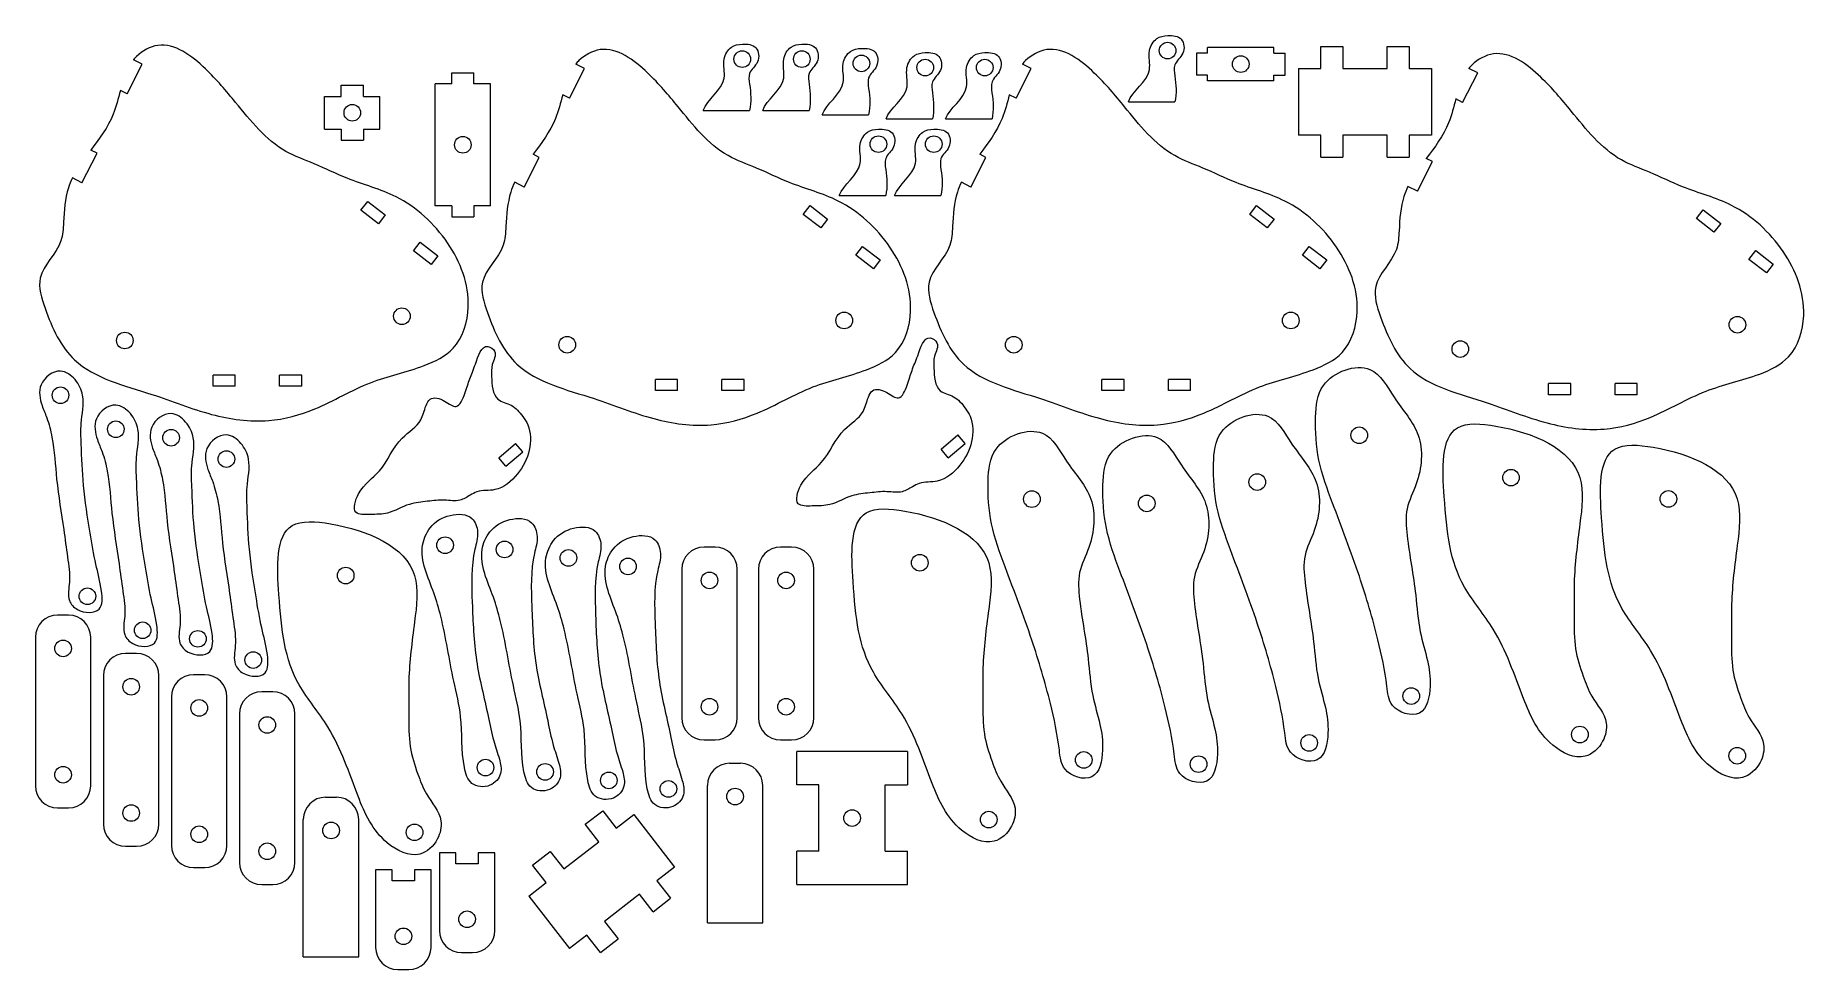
# Model space of a CAD drawing. Header units: inches. Extents: x 0.2 to 20.2, y 0.3 to 10.8.
import ezdxf

# ---------------------------------------------------------------- set-up
doc = ezdxf.new("R2010")
doc.units = ezdxf.units.IN
doc.header["$MEASUREMENT"] = 0

msp = doc.modelspace()

# ---------------------------------------------------------------- linework, layer by layer
at = {"color": 7, "linetype": 'Continuous', "lineweight": 15}
for p, q in [((13.454, 10.627), (13.329, 10.627)), ((13.329, 10.627), (13.329, 10.377)), ((14.204, 10.69), (13.454, 10.69)), ((13.454, 10.627), (13.454, 10.69)), ((14.204, 10.627), (14.204, 10.69)), ((14.204, 10.627), (14.329, 10.627)), ((14.329, 10.377), (14.329, 10.627)), ((14.731, 10.701), (14.981, 10.701)), ((14.731, 10.451), (14.731, 10.701)), ((14.981, 10.701), (14.981, 10.451)), ((15.481, 10.701), (15.731, 10.701)), ((15.481, 10.451), (15.481, 10.701)), ((15.731, 10.701), (15.731, 10.451)), ((1.262, 10.166), (1.432, 10.5)), ((1.432, 10.5), (1.333, 10.55)), ((4.925, 10.404), (5.175, 10.404)), ((4.925, 10.279), (4.925, 10.404)), ((5.175, 10.279), (5.175, 10.404)), ((6.254, 10.118), (6.424, 10.452)), ((6.424, 10.452), (6.325, 10.502)), ((11.293, 10.118), (11.463, 10.452)), ((11.463, 10.452), (11.365, 10.502)), ((14.481, 10.451), (14.731, 10.451)), ((14.481, 10.451), (14.481, 9.701)), ((14.981, 10.451), (15.481, 10.451)), ((15.731, 10.451), (15.981, 10.451)), ((15.981, 10.451), (15.981, 9.701)), ((16.333, 10.07), (16.503, 10.404)), ((16.503, 10.404), (16.404, 10.454)), ((1.262, 10.166), (1.185, 10.205)), ((3.678, 10.263), (3.928, 10.263)), ((3.678, 10.138), (3.678, 10.263)), ((3.928, 10.138), (3.928, 10.263)), ((4.738, 8.904), (4.738, 10.279)), ((4.925, 10.279), (4.738, 10.279)), ((5.363, 10.279), (5.175, 10.279)), ((5.363, 8.904), (5.363, 10.279)), ((13.454, 10.377), (13.329, 10.377)), ((13.454, 10.315), (13.454, 10.377)), ((14.204, 10.315), (13.454, 10.315)), ((14.204, 10.315), (14.204, 10.377)), ((14.204, 10.377), (14.329, 10.377)), ((3.49, 10.138), (3.678, 10.138)), ((3.49, 9.768), (3.49, 10.138)), ((3.928, 10.138), (4.115, 10.138)), ((4.115, 9.768), (4.115, 10.138)), ((6.254, 10.118), (6.177, 10.157)), ((11.293, 10.118), (11.217, 10.157)), ((12.561, 10.075), (13.085, 10.075)), ((16.333, 10.07), (16.256, 10.109)), ((7.762, 9.979), (8.286, 9.979)), ((8.434, 9.979), (8.958, 9.979)), ((9.106, 9.931), (9.63, 9.931)), ((9.826, 9.883), (10.35, 9.883)), ((10.498, 9.883), (11.022, 9.883)), ((3.49, 9.768), (3.678, 9.768)), ((3.678, 9.768), (3.678, 9.643)), ((3.678, 9.643), (3.928, 9.643)), ((3.928, 9.768), (3.928, 9.643)), ((3.928, 9.768), (4.115, 9.768)), ((14.731, 9.701), (14.481, 9.701)), ((14.731, 9.451), (14.731, 9.701)), ((14.981, 9.701), (14.981, 9.451)), ((15.481, 9.701), (14.981, 9.701)), ((15.481, 9.451), (15.481, 9.701)), ((15.731, 9.701), (15.731, 9.451)), ((15.981, 9.701), (15.731, 9.701)), ((0.752, 9.163), (0.922, 9.498)), ((0.922, 9.498), (0.852, 9.533)), ((5.743, 9.115), (5.913, 9.45)), ((5.913, 9.45), (5.843, 9.485)), ((10.783, 9.115), (10.953, 9.45)), ((10.953, 9.45), (10.883, 9.485)), ((14.731, 9.451), (14.981, 9.451)), ((15.481, 9.451), (15.731, 9.451)), ((15.823, 9.067), (15.993, 9.402)), ((15.993, 9.402), (15.923, 9.437)), ((0.752, 9.163), (0.645, 9.218)), ((5.743, 9.115), (5.636, 9.17)), ((9.298, 9.019), (9.822, 9.019)), ((9.922, 9.019), (10.446, 9.019)), ((10.783, 9.115), (10.676, 9.17)), ((15.823, 9.067), (15.716, 9.122)), ((3.9, 8.855), (3.977, 8.954)), ((4.098, 8.702), (3.9, 8.855)), ((3.977, 8.954), (4.175, 8.8)), ((4.175, 8.8), (4.098, 8.702)), ((4.925, 8.904), (4.738, 8.904)), ((4.925, 8.904), (4.925, 8.779)), ((5.175, 8.904), (5.175, 8.779)), ((5.363, 8.904), (5.175, 8.904)), ((8.892, 8.807), (8.969, 8.906)), ((9.09, 8.654), (8.892, 8.807)), ((8.969, 8.906), (9.166, 8.752)), ((13.932, 8.807), (14.008, 8.906)), ((14.129, 8.654), (13.932, 8.807)), ((14.008, 8.906), (14.206, 8.752)), ((18.971, 8.759), (19.048, 8.858)), ((19.048, 8.858), (19.246, 8.704)), ((4.925, 8.779), (5.175, 8.779)), ((9.166, 8.752), (9.09, 8.654)), ((14.206, 8.752), (14.129, 8.654)), ((19.169, 8.606), (18.971, 8.759)), ((19.246, 8.704), (19.169, 8.606)), ((4.493, 8.395), (4.57, 8.494)), ((4.691, 8.242), (4.493, 8.395)), ((4.57, 8.494), (4.767, 8.341)), ((9.485, 8.347), (9.561, 8.446)), ((9.561, 8.446), (9.759, 8.293)), ((14.525, 8.347), (14.601, 8.446)), ((14.601, 8.446), (14.799, 8.293)), ((19.564, 8.299), (19.641, 8.398)), ((19.641, 8.398), (19.838, 8.245)), ((4.767, 8.341), (4.691, 8.242)), ((9.683, 8.194), (9.485, 8.347)), ((9.759, 8.293), (9.683, 8.194)), ((14.722, 8.194), (14.525, 8.347)), ((14.799, 8.293), (14.722, 8.194)), ((19.762, 8.146), (19.564, 8.299)), ((19.838, 8.245), (19.762, 8.146)), ((2.482, 6.994), (2.232, 6.994)), ((2.232, 6.869), (2.232, 6.994)), ((2.482, 6.869), (2.482, 6.994)), ((3.232, 6.994), (2.982, 6.994)), ((2.982, 6.869), (2.982, 6.994)), ((3.232, 6.869), (3.232, 6.994)), ((2.482, 6.869), (2.232, 6.869)), ((3.232, 6.869), (2.982, 6.869)), ((7.474, 6.946), (7.224, 6.946)), ((7.224, 6.821), (7.224, 6.946)), ((7.474, 6.821), (7.224, 6.821)), ((7.474, 6.821), (7.474, 6.946)), ((8.224, 6.946), (7.974, 6.946)), ((7.974, 6.821), (7.974, 6.946)), ((8.224, 6.821), (7.974, 6.821)), ((8.224, 6.821), (8.224, 6.946)), ((12.513, 6.946), (12.263, 6.946)), ((12.263, 6.821), (12.263, 6.946)), ((12.513, 6.821), (12.263, 6.821)), ((12.513, 6.821), (12.513, 6.946)), ((13.263, 6.946), (13.013, 6.946)), ((13.013, 6.821), (13.013, 6.946)), ((13.263, 6.821), (13.013, 6.821)), ((13.263, 6.821), (13.263, 6.946)), ((17.553, 6.898), (17.303, 6.898)), ((17.303, 6.773), (17.303, 6.898)), ((17.553, 6.773), (17.553, 6.898)), ((18.303, 6.898), (18.053, 6.898)), ((18.053, 6.773), (18.053, 6.898)), ((18.303, 6.773), (18.303, 6.898)), ((17.553, 6.773), (17.303, 6.773)), ((18.303, 6.773), (18.053, 6.773)), ((5.456, 6.061), (5.646, 6.223)), ((5.727, 6.128), (5.646, 6.223)), ((10.447, 6.157), (10.637, 6.319)), ((10.528, 6.062), (10.719, 6.224)), ((10.719, 6.224), (10.637, 6.319)), ((5.537, 5.966), (5.456, 6.061)), ((5.537, 5.966), (5.727, 6.128)), ((10.528, 6.062), (10.447, 6.157)), ((7.897, 5.053), (7.772, 5.053)), ((8.761, 5.053), (8.636, 5.053)), ((7.522, 4.803), (7.522, 3.128)), ((8.147, 3.128), (8.147, 4.803)), ((8.386, 4.803), (8.386, 3.128)), ((9.011, 3.128), (9.011, 4.803)), ((0.601, 4.286), (0.476, 4.286)), ((0.226, 4.036), (0.226, 2.361)), ((0.851, 2.361), (0.851, 4.036)), ((1.369, 3.854), (1.244, 3.854)), ((0.994, 3.604), (0.994, 1.929)), ((1.619, 1.929), (1.619, 3.604)), ((2.137, 3.614), (2.012, 3.614)), ((2.905, 3.422), (2.78, 3.422)), ((1.762, 3.364), (1.762, 1.689)), ((2.387, 1.689), (2.387, 3.364)), ((2.53, 3.172), (2.53, 1.497)), ((3.155, 1.497), (3.155, 3.172)), ((7.772, 2.878), (7.897, 2.878)), ((8.636, 2.878), (8.761, 2.878)), ((8.06, 2.615), (8.185, 2.615)), ((8.818, 2.372), (8.818, 2.747)), ((10.068, 2.747), (8.818, 2.747)), ((10.068, 2.747), (10.068, 2.372)), ((3.5, 2.232), (3.625, 2.232)), ((7.81, 0.815), (7.81, 2.365)), ((8.435, 0.815), (8.435, 2.365)), ((9.068, 2.372), (8.818, 2.372)), ((9.068, 1.622), (9.068, 2.372)), ((9.818, 1.622), (9.818, 2.372)), ((9.818, 2.372), (10.068, 2.372)), ((0.476, 2.111), (0.601, 2.111)), ((6.431, 1.927), (6.629, 2.08)), ((6.629, 2.08), (6.782, 1.883)), ((6.782, 1.883), (6.979, 2.036)), ((6.979, 2.036), (7.439, 1.443)), ((3.25, 0.432), (3.25, 1.982)), ((3.875, 0.432), (3.875, 1.982)), ((6.584, 1.729), (6.431, 1.927)), ((1.244, 1.679), (1.369, 1.679)), ((4.973, 1.605), (4.786, 1.605)), ((4.786, 1.605), (4.786, 0.73)), ((4.973, 1.48), (4.973, 1.605)), ((5.411, 1.605), (5.223, 1.605)), ((5.223, 1.605), (5.223, 1.48)), ((5.411, 0.73), (5.411, 1.605)), ((5.838, 1.467), (6.036, 1.621)), ((6.036, 1.621), (6.189, 1.423)), ((6.189, 1.423), (6.584, 1.729)), ((9.068, 1.622), (8.818, 1.622)), ((8.818, 1.247), (8.818, 1.622)), ((9.818, 1.622), (10.068, 1.622)), ((10.068, 1.247), (10.068, 1.622)), ((2.012, 1.439), (2.137, 1.439)), ((4.254, 1.413), (4.066, 1.413)), ((4.066, 1.413), (4.066, 0.538)), ((4.254, 1.288), (4.254, 1.413)), ((4.691, 1.413), (4.504, 1.413)), ((4.504, 1.413), (4.504, 1.288)), ((4.691, 0.538), (4.691, 1.413)), ((5.223, 1.48), (4.973, 1.48)), ((5.992, 1.27), (5.838, 1.467)), ((7.439, 1.443), (7.241, 1.29)), ((2.78, 1.247), (2.905, 1.247)), ((4.504, 1.288), (4.254, 1.288)), ((5.794, 1.117), (5.992, 1.27)), ((7.241, 1.29), (7.395, 1.092)), ((8.818, 1.247), (10.068, 1.247)), ((5.794, 1.117), (6.253, 0.524)), ((7.044, 1.137), (6.649, 0.83)), ((7.197, 0.939), (7.044, 1.137)), ((7.197, 0.939), (7.395, 1.092)), ((6.649, 0.83), (6.802, 0.633)), ((7.81, 0.815), (8.435, 0.815)), ((6.451, 0.677), (6.253, 0.524)), ((6.604, 0.48), (6.451, 0.677)), ((6.604, 0.48), (6.802, 0.633)), ((3.25, 0.432), (3.875, 0.432)), ((5.036, 0.48), (5.161, 0.48)), ((4.316, 0.288), (4.441, 0.288))]:
    msp.add_line(p, q, dxfattribs=at)
for centre, radius in [((8.204, 10.558), 0.0938), ((8.876, 10.558), 0.0938), ((9.548, 10.51), 0.0938), ((13.004, 10.654), 0.0938), ((13.829, 10.502), 0.0938), ((10.268, 10.463), 0.0938), ((10.94, 10.463), 0.0938), ((3.803, 9.953), 0.0938), ((5.05, 9.592), 0.0938), ((9.74, 9.599), 0.0938), ((10.364, 9.599), 0.0938), ((4.363, 7.658), 0.0938), ((9.354, 7.61), 0.0938), ((14.394, 7.61), 0.0938), ((19.434, 7.562), 0.0938), ((1.236, 7.384), 0.0938), ((6.228, 7.336), 0.0938), ((11.267, 7.336), 0.0938), ((16.307, 7.288), 0.0938), ((0.51, 6.766), 0.0938), ((1.134, 6.383), 0.0938), ((15.167, 6.315), 0.0938), ((1.758, 6.287), 0.0938), ((2.382, 6.047), 0.0938), ((14.015, 5.787), 0.0938), ((16.879, 5.837), 0.0938), ((11.472, 5.595), 0.0938), ((12.768, 5.547), 0.0938), ((18.655, 5.597), 0.0938), ((4.85, 5.075), 0.0938), ((5.522, 5.027), 0.0938), ((6.242, 4.931), 0.0938), ((3.728, 4.733), 0.0938), ((6.914, 4.835), 0.0938), ((10.207, 4.877), 0.0938), ((0.813, 4.499), 0.0938), ((7.834, 4.678), 0.0938), ((8.698, 4.678), 0.0938), ((1.437, 4.115), 0.0938), ((0.539, 3.911), 0.0938), ((2.061, 4.019), 0.0938), ((2.685, 3.779), 0.0938), ((1.307, 3.479), 0.0938), ((15.753, 3.373), 0.0937), ((2.075, 3.239), 0.0938), ((7.834, 3.253), 0.0938), ((8.698, 3.253), 0.0938), ((2.843, 3.047), 0.0938), ((17.656, 2.939), 0.0938), ((14.601, 2.845), 0.0937), ((5.306, 2.566), 0.0938), ((5.978, 2.518), 0.0938), ((12.057, 2.653), 0.0937), ((13.353, 2.605), 0.0937), ((19.432, 2.7), 0.0938), ((0.539, 2.486), 0.0938), ((6.698, 2.422), 0.0938), ((7.37, 2.326), 0.0938), ((8.122, 2.24), 0.0938), ((1.307, 2.054), 0.0938), ((9.443, 1.997), 0.0938), ((10.985, 1.98), 0.0938), ((2.075, 1.814), 0.0938), ((3.563, 1.857), 0.0938), ((4.505, 1.836), 0.0938), ((2.843, 1.622), 0.0938), ((5.098, 0.855), 0.0938), ((4.379, 0.663), 0.0938)]:
    msp.add_circle(centre, radius, dxfattribs=at)
for centre, start, end in [((7.772, 4.803), 90, 180), ((7.897, 4.803), 0, 90), ((8.636, 4.803), 90, 180), ((8.761, 4.803), 0, 90), ((0.476, 4.036), 90, 180), ((0.601, 4.036), 0, 90), ((1.244, 3.604), 90, 180), ((1.369, 3.604), 0, 90), ((2.012, 3.364), 90, 180), ((2.137, 3.364), 0, 90), ((2.78, 3.172), 90, 180), ((2.905, 3.172), 0, 90), ((7.772, 3.128), 180, 270), ((7.897, 3.128), 270, 0), ((8.636, 3.128), 180, 270), ((8.761, 3.128), 270, 0), ((8.06, 2.365), 90, 180), ((8.185, 2.365), 0, 90), ((0.476, 2.361), 180, 270), ((0.601, 2.361), 270, 0), ((3.5, 1.982), 90, 180), ((3.625, 1.982), 0, 90), ((1.244, 1.929), 180, 270), ((1.369, 1.929), 270, 0), ((2.012, 1.689), 180, 270), ((2.137, 1.689), 270, 0), ((2.78, 1.497), 180, 270), ((2.905, 1.497), 270, 0), ((5.036, 0.73), 180, 270), ((5.161, 0.73), 270, 0), ((4.316, 0.538), 180, 270), ((4.441, 0.538), 270, 0)]:
    msp.add_arc(centre, 0.25, start, end, dxfattribs=at)
for points, knots in [([(12.561, 10.075), (12.604, 10.197), (12.86, 10.355), (12.767, 10.636), (12.863, 10.803), (13.012, 10.831), (13.186, 10.813), (13.204, 10.606), (13.063, 10.514), (13.097, 10.306), (13.107, 10.174), (13.085, 10.075)], [0, 0, 0, 0, 0.237102, 0.355085, 0.44147, 0.511004, 0.597826, 0.684225, 0.771372, 0.837925, 1, 1, 1, 1]), ([(0.645, 9.218), (0.627, 9.181), (0.563, 9.027), (0.548, 8.778), (0.528, 8.412), (0.207, 8.148), (0.365, 7.631), (0.652, 7.012), (1.483, 6.819), (2.181, 6.531), (2.826, 6.437), (3.44, 6.607), (3.978, 6.938), (4.535, 7.051), (5.012, 7.281), (5.185, 7.861), (4.923, 8.526), (4.377, 9.027), (3.794, 9.176), (3.394, 9.377), (2.902, 9.549), (2.54, 10.008), (2.154, 10.47), (1.716, 10.807), (1.433, 10.652), (1.368, 10.589), (1.356, 10.577), (1.344, 10.564), (1.333, 10.55)], [0.111717, 0.111717, 0.111717, 0.111717, 0.1206738, 0.148904, 0.1641659, 0.1987067, 0.2236188, 0.2719587, 0.3405409, 0.3918184, 0.4385, 0.4771503, 0.5271779, 0.5729772, 0.600307, 0.6360403, 0.69068, 0.7469129, 0.7893863, 0.8186818, 0.8437191, 0.9006592, 0.9374826, 0.9804937, 1, 1, 1, 1.0037866, 1.0037866, 1.0037866, 1.0037866]), ([(5.636, 9.17), (5.619, 9.133), (5.555, 8.979), (5.54, 8.73), (5.519, 8.364), (5.198, 8.1), (5.357, 7.583), (5.644, 6.964), (6.475, 6.771), (7.173, 6.483), (7.818, 6.389), (8.432, 6.559), (8.97, 6.89), (9.527, 7.003), (10.003, 7.233), (10.177, 7.813), (9.915, 8.478), (9.368, 8.979), (8.786, 9.128), (8.386, 9.329), (7.893, 9.501), (7.532, 9.96), (7.146, 10.422), (6.708, 10.759), (6.424, 10.604), (6.36, 10.541), (6.347, 10.529), (6.336, 10.516), (6.325, 10.502)], [0.111717, 0.111717, 0.111717, 0.111717, 0.1206738, 0.148904, 0.1641659, 0.1987067, 0.2236188, 0.2719587, 0.3405409, 0.3918184, 0.4385, 0.4771503, 0.5271779, 0.5729772, 0.600307, 0.6360403, 0.69068, 0.7469129, 0.7893863, 0.8186818, 0.8437191, 0.9006592, 0.9374826, 0.9804937, 1, 1, 1, 1.0037866, 1.0037866, 1.0037866, 1.0037866]), ([(7.762, 9.979), (7.804, 10.101), (8.061, 10.259), (7.968, 10.54), (8.063, 10.707), (8.212, 10.735), (8.386, 10.717), (8.404, 10.51), (8.264, 10.418), (8.297, 10.21), (8.308, 10.078), (8.286, 9.979)], [0, 0, 0, 0, 0.237102, 0.355085, 0.44147, 0.511004, 0.597826, 0.684225, 0.771372, 0.837925, 1, 1, 1, 1]), ([(8.434, 9.979), (8.476, 10.101), (8.733, 10.259), (8.64, 10.54), (8.735, 10.707), (8.884, 10.735), (9.058, 10.717), (9.076, 10.51), (8.936, 10.418), (8.969, 10.21), (8.98, 10.078), (8.958, 9.979)], [0, 0, 0, 0, 0.237102, 0.355085, 0.44147, 0.511004, 0.597826, 0.684225, 0.771372, 0.837925, 1, 1, 1, 1]), ([(9.106, 9.931), (9.148, 10.053), (9.405, 10.211), (9.311, 10.492), (9.407, 10.659), (9.556, 10.687), (9.73, 10.669), (9.748, 10.462), (9.608, 10.37), (9.641, 10.162), (9.652, 10.03), (9.63, 9.931)], [0, 0, 0, 0, 0.237102, 0.355085, 0.44147, 0.511004, 0.597826, 0.684225, 0.771372, 0.837925, 1, 1, 1, 1]), ([(9.826, 9.883), (9.868, 10.005), (10.125, 10.163), (10.031, 10.444), (10.127, 10.611), (10.276, 10.639), (10.45, 10.621), (10.468, 10.414), (10.328, 10.322), (10.361, 10.114), (10.372, 9.982), (10.35, 9.883)], [0, 0, 0, 0, 0.237102, 0.355085, 0.44147, 0.511004, 0.597826, 0.684225, 0.771372, 0.837925, 1, 1, 1, 1]), ([(10.676, 9.17), (10.658, 9.133), (10.595, 8.979), (10.58, 8.73), (10.559, 8.364), (10.238, 8.1), (10.397, 7.583), (10.683, 6.964), (11.514, 6.771), (12.213, 6.483), (12.857, 6.389), (13.472, 6.559), (14.009, 6.89), (14.566, 7.003), (15.043, 7.233), (15.217, 7.813), (14.955, 8.478), (14.408, 8.979), (13.825, 9.128), (13.425, 9.329), (12.933, 9.501), (12.571, 9.96), (12.186, 10.422), (11.748, 10.759), (11.464, 10.604), (11.4, 10.541), (11.387, 10.529), (11.375, 10.516), (11.365, 10.502)], [0.111717, 0.111717, 0.111717, 0.111717, 0.1206738, 0.148904, 0.1641659, 0.1987067, 0.2236188, 0.2719587, 0.3405409, 0.3918184, 0.4385, 0.4771503, 0.5271779, 0.5729772, 0.600307, 0.6360403, 0.69068, 0.7469129, 0.7893863, 0.8186818, 0.8437191, 0.9006592, 0.9374826, 0.9804937, 1, 1, 1, 1.0037866, 1.0037866, 1.0037866, 1.0037866]), ([(10.498, 9.883), (10.54, 10.005), (10.797, 10.163), (10.703, 10.444), (10.799, 10.611), (10.948, 10.639), (11.122, 10.621), (11.14, 10.414), (11, 10.322), (11.033, 10.114), (11.043, 9.982), (11.022, 9.883)], [0, 0, 0, 0, 0.237102, 0.355085, 0.44147, 0.511004, 0.597826, 0.684225, 0.771372, 0.837925, 1, 1, 1, 1]), ([(15.716, 9.122), (15.698, 9.085), (15.634, 8.931), (15.619, 8.682), (15.599, 8.316), (15.278, 8.052), (15.436, 7.535), (15.723, 6.916), (16.554, 6.723), (17.252, 6.435), (17.897, 6.341), (18.511, 6.511), (19.049, 6.842), (19.606, 6.955), (20.083, 7.185), (20.256, 7.765), (19.994, 8.43), (19.448, 8.931), (18.865, 9.08), (18.465, 9.281), (17.973, 9.453), (17.611, 9.912), (17.225, 10.374), (16.787, 10.711), (16.504, 10.556), (16.439, 10.493), (16.427, 10.481), (16.415, 10.468), (16.404, 10.454)], [0.111717, 0.111717, 0.111717, 0.111717, 0.1206738, 0.148904, 0.1641659, 0.1987067, 0.2236188, 0.2719587, 0.3405409, 0.3918184, 0.4385, 0.4771503, 0.5271779, 0.5729772, 0.600307, 0.6360403, 0.69068, 0.7469129, 0.7893863, 0.8186818, 0.8437191, 0.9006592, 0.9374826, 0.9804937, 1, 1, 1, 1.0037866, 1.0037866, 1.0037866, 1.0037866]), ([(1.185, 10.205), (1.161, 10.115), (1.101, 9.863), (0.947, 9.66), (0.852, 9.533)], [0.03110711, 0.03110711, 0.03110711, 0.03110711, 0.05067034, 0.08441647, 0.08441647, 0.08441647, 0.08441647]), ([(6.177, 10.157), (6.153, 10.067), (6.092, 9.815), (5.939, 9.612), (5.843, 9.485)], [0.03110711, 0.03110711, 0.03110711, 0.03110711, 0.05067034, 0.08441647, 0.08441647, 0.08441647, 0.08441647]), ([(11.217, 10.157), (11.193, 10.067), (11.132, 9.815), (10.978, 9.612), (10.883, 9.485)], [0.03110711, 0.03110711, 0.03110711, 0.03110711, 0.05067034, 0.08441647, 0.08441647, 0.08441647, 0.08441647]), ([(16.256, 10.109), (16.232, 10.019), (16.172, 9.767), (16.018, 9.564), (15.923, 9.437)], [0.03110711, 0.03110711, 0.03110711, 0.03110711, 0.05067034, 0.08441647, 0.08441647, 0.08441647, 0.08441647]), ([(9.298, 9.019), (9.34, 9.141), (9.597, 9.299), (9.503, 9.581), (9.599, 9.747), (9.748, 9.776), (9.922, 9.757), (9.94, 9.55), (9.8, 9.458), (9.833, 9.25), (9.844, 9.119), (9.822, 9.019)], [0, 0, 0, 0, 0.237102, 0.355085, 0.44147, 0.511004, 0.597826, 0.684225, 0.771372, 0.837925, 1, 1, 1, 1]), ([(9.922, 9.019), (9.964, 9.141), (10.221, 9.299), (10.127, 9.581), (10.223, 9.747), (10.372, 9.776), (10.546, 9.757), (10.564, 9.55), (10.424, 9.458), (10.457, 9.25), (10.468, 9.119), (10.446, 9.019)], [0, 0, 0, 0, 0.237102, 0.355085, 0.44147, 0.511004, 0.597826, 0.684225, 0.771372, 0.837925, 1, 1, 1, 1]), ([(8.836, 5.543), (8.865, 5.513), (9.019, 5.52), (9.214, 5.517), (9.417, 5.645), (9.64, 5.664), (9.828, 5.689), (9.999, 5.657), (10.112, 5.727), (10.234, 5.798), (10.448, 5.769), (10.676, 5.964), (10.813, 6.23), (10.812, 6.482), (10.707, 6.644), (10.606, 6.764), (10.379, 6.802), (10.368, 7.037), (10.359, 7.211), (10.442, 7.347), (10.263, 7.47), (10.19, 7.215), (10.116, 7.05), (10.073, 6.892), (9.985, 6.684), (9.835, 6.812), (9.68, 6.857), (9.609, 6.717), (9.576, 6.535), (9.286, 6.369), (9.15, 5.999), (8.874, 5.838), (8.797, 5.582), (8.836, 5.543)], [0, 0, 0, 0, 0.025479, 0.057543, 0.099956, 0.133034, 0.163896, 0.19156, 0.21193, 0.22561, 0.258492, 0.308276, 0.356004, 0.401629, 0.418999, 0.448323, 0.474483, 0.516873, 0.538668, 0.562806, 0.577899, 0.616936, 0.64534, 0.673284, 0.701187, 0.724121, 0.750378, 0.764142, 0.79167, 0.838296, 0.910523, 0.966354, 1, 1, 1, 1]), ([(3.844, 5.447), (3.874, 5.417), (4.027, 5.424), (4.222, 5.421), (4.425, 5.549), (4.648, 5.568), (4.836, 5.593), (5.007, 5.561), (5.12, 5.632), (5.242, 5.702), (5.457, 5.673), (5.684, 5.868), (5.821, 6.134), (5.82, 6.386), (5.715, 6.548), (5.614, 6.668), (5.387, 6.706), (5.376, 6.941), (5.368, 7.115), (5.45, 7.252), (5.271, 7.374), (5.199, 7.119), (5.125, 6.954), (5.081, 6.797), (4.993, 6.588), (4.844, 6.716), (4.688, 6.761), (4.617, 6.621), (4.585, 6.439), (4.294, 6.273), (4.159, 5.903), (3.882, 5.742), (3.806, 5.486), (3.844, 5.447)], [0, 0, 0, 0, 0.025479, 0.057543, 0.099956, 0.133034, 0.163896, 0.19156, 0.21193, 0.22561, 0.258492, 0.308276, 0.356004, 0.401629, 0.418999, 0.448323, 0.474483, 0.516873, 0.538668, 0.562806, 0.577899, 0.616936, 0.64534, 0.673284, 0.701187, 0.724121, 0.750378, 0.764142, 0.79167, 0.838296, 0.910523, 0.966354, 1, 1, 1, 1]), ([(0.355, 6.512), (0.338, 6.558), (0.286, 6.673), (0.242, 6.906), (0.49, 7.095), (0.691, 6.95), (0.795, 6.73), (0.733, 6.477), (0.747, 6.139), (0.762, 5.724), (0.834, 5.276), (0.9, 4.87), (0.975, 4.61), (0.993, 4.299), (0.715, 4.309), (0.576, 4.465), (0.629, 4.688), (0.586, 4.95), (0.537, 5.338), (0.459, 5.786), (0.439, 6.212), (0.381, 6.442), (0.355, 6.512)], [0, 0, 0, 0, 0.025012, 0.064561, 0.109825, 0.141829, 0.174905, 0.228684, 0.267293, 0.346435, 0.437989, 0.498222, 0.550524, 0.584938, 0.626251, 0.649143, 0.68416, 0.731884, 0.784455, 0.881469, 0.961884, 1, 1, 1, 1]), ([(15.478, 3.484), (15.487, 3.407), (15.503, 3.217), (15.911, 3.092), (15.984, 3.489), (15.942, 3.785), (15.834, 4.123), (15.805, 4.601), (15.714, 5.053), (15.678, 5.493), (15.864, 5.833), (15.906, 6.337), (15.562, 6.694), (15.315, 7.194), (14.707, 6.97), (14.661, 6.476), (14.69, 6.025), (14.908, 5.432), (15.163, 4.772), (15.368, 4.075), (15.456, 3.667), (15.478, 3.484)], [0, 0, 0, 0, 0.025907, 0.061945, 0.09921, 0.132366, 0.170723, 0.218452, 0.296194, 0.330869, 0.365118, 0.427753, 0.485936, 0.533485, 0.5968, 0.638978, 0.694685, 0.752921, 0.853626, 0.938944, 1, 1, 1, 1]), ([(0.979, 6.128), (0.962, 6.174), (0.91, 6.289), (0.866, 6.522), (1.114, 6.712), (1.315, 6.566), (1.419, 6.347), (1.357, 6.093), (1.371, 5.756), (1.386, 5.34), (1.458, 4.892), (1.524, 4.486), (1.599, 4.226), (1.617, 3.915), (1.339, 3.925), (1.2, 4.082), (1.253, 4.304), (1.21, 4.566), (1.161, 4.954), (1.083, 5.402), (1.063, 5.828), (1.005, 6.058), (0.979, 6.128)], [0, 0, 0, 0, 0.025012, 0.064561, 0.109825, 0.141829, 0.174905, 0.228684, 0.267293, 0.346435, 0.437989, 0.498222, 0.550524, 0.584938, 0.626251, 0.649143, 0.68416, 0.731884, 0.784455, 0.881469, 0.961884, 1, 1, 1, 1]), ([(14.326, 2.957), (14.335, 2.879), (14.351, 2.689), (14.759, 2.564), (14.832, 2.961), (14.79, 3.257), (14.682, 3.595), (14.653, 4.073), (14.562, 4.525), (14.526, 4.965), (14.713, 5.306), (14.755, 5.809), (14.41, 6.167), (14.163, 6.666), (13.555, 6.443), (13.51, 5.949), (13.538, 5.497), (13.756, 4.904), (14.011, 4.244), (14.216, 3.547), (14.304, 3.139), (14.326, 2.957)], [0, 0, 0, 0, 0.025907, 0.061945, 0.09921, 0.132366, 0.170723, 0.218452, 0.296194, 0.330869, 0.365118, 0.427753, 0.485936, 0.533485, 0.5968, 0.638978, 0.694685, 0.752921, 0.853626, 0.938944, 1, 1, 1, 1]), ([(1.603, 6.032), (1.586, 6.078), (1.534, 6.193), (1.49, 6.426), (1.738, 6.616), (1.939, 6.47), (2.043, 6.251), (1.981, 5.997), (1.995, 5.66), (2.01, 5.244), (2.082, 4.796), (2.148, 4.39), (2.223, 4.13), (2.241, 3.819), (1.963, 3.829), (1.824, 3.986), (1.877, 4.208), (1.834, 4.47), (1.785, 4.858), (1.707, 5.306), (1.687, 5.732), (1.629, 5.962), (1.603, 6.032)], [0, 0, 0, 0, 0.025012, 0.064561, 0.109825, 0.141829, 0.174905, 0.228684, 0.267293, 0.346435, 0.437989, 0.498222, 0.550524, 0.584938, 0.626251, 0.649143, 0.68416, 0.731884, 0.784455, 0.881469, 0.961884, 1, 1, 1, 1]), ([(11.782, 2.765), (11.791, 2.687), (11.808, 2.497), (12.215, 2.372), (12.288, 2.769), (12.246, 3.066), (12.138, 3.403), (12.109, 3.881), (12.018, 4.333), (11.982, 4.773), (12.169, 5.114), (12.211, 5.617), (11.866, 5.975), (11.619, 6.474), (11.011, 6.251), (10.966, 5.757), (10.994, 5.305), (11.212, 4.712), (11.467, 4.052), (11.672, 3.356), (11.76, 2.947), (11.782, 2.765)], [0, 0, 0, 0, 0.025907, 0.061945, 0.09921, 0.132366, 0.170723, 0.218452, 0.296194, 0.330869, 0.365118, 0.427753, 0.485936, 0.533485, 0.5968, 0.638978, 0.694685, 0.752921, 0.853626, 0.938944, 1, 1, 1, 1]), ([(16.275, 6.399), (16.087, 6.288), (16.127, 5.459), (16.208, 4.717), (16.771, 4.068), (16.978, 3.414), (17.233, 2.843), (17.689, 2.615), (17.929, 2.837), (17.989, 3.123), (17.789, 3.337), (17.684, 3.619), (17.587, 3.914), (17.595, 4.273), (17.582, 4.745), (17.649, 5.254), (17.755, 6.083), (16.966, 6.416), (16.378, 6.46), (16.275, 6.399)], [0, 0, 0, 0, 0.086473, 0.201224, 0.263841, 0.35744, 0.42531, 0.467876, 0.496265, 0.519241, 0.556864, 0.583624, 0.618875, 0.657601, 0.700502, 0.773447, 0.830648, 0.952544, 1, 1, 1, 1]), ([(2.227, 5.792), (2.21, 5.838), (2.158, 5.953), (2.114, 6.186), (2.362, 6.376), (2.563, 6.23), (2.667, 6.011), (2.605, 5.757), (2.619, 5.42), (2.634, 5.004), (2.706, 4.557), (2.772, 4.15), (2.847, 3.891), (2.865, 3.579), (2.587, 3.589), (2.448, 3.746), (2.501, 3.969), (2.458, 4.23), (2.409, 4.618), (2.331, 5.066), (2.311, 5.492), (2.253, 5.722), (2.227, 5.792)], [0, 0, 0, 0, 0.025012, 0.064561, 0.109825, 0.141829, 0.174905, 0.228684, 0.267293, 0.346435, 0.437989, 0.498222, 0.550524, 0.584938, 0.626251, 0.649143, 0.68416, 0.731884, 0.784455, 0.881469, 0.961884, 1, 1, 1, 1]), ([(13.078, 2.717), (13.087, 2.639), (13.103, 2.449), (13.511, 2.324), (13.584, 2.721), (13.542, 3.018), (13.434, 3.355), (13.405, 3.833), (13.314, 4.285), (13.278, 4.726), (13.465, 5.066), (13.507, 5.569), (13.162, 5.927), (12.915, 6.426), (12.307, 6.203), (12.262, 5.709), (12.29, 5.257), (12.508, 4.664), (12.763, 4.004), (12.968, 3.308), (13.056, 2.899), (13.078, 2.717)], [0, 0, 0, 0, 0.025907, 0.061945, 0.09921, 0.132366, 0.170723, 0.218452, 0.296194, 0.330869, 0.365118, 0.427753, 0.485936, 0.533485, 0.5968, 0.638978, 0.694685, 0.752921, 0.853626, 0.938944, 1, 1, 1, 1]), ([(18.051, 6.159), (17.863, 6.048), (17.903, 5.219), (17.984, 4.477), (18.547, 3.828), (18.754, 3.174), (19.008, 2.603), (19.465, 2.376), (19.705, 2.597), (19.765, 2.883), (19.565, 3.097), (19.459, 3.379), (19.363, 3.674), (19.371, 4.033), (19.358, 4.505), (19.425, 5.014), (19.531, 5.843), (18.742, 6.176), (18.154, 6.221), (18.051, 6.159)], [0, 0, 0, 0, 0.086473, 0.201224, 0.263841, 0.35744, 0.42531, 0.467876, 0.496265, 0.519241, 0.556864, 0.583624, 0.618875, 0.657601, 0.700502, 0.773447, 0.830648, 0.952544, 1, 1, 1, 1]), ([(4.723, 4.536), (4.754, 4.448), (4.847, 4.124), (4.915, 3.652), (5.059, 3.085), (5.022, 2.702), (5.124, 2.355), (5.363, 2.332), (5.503, 2.49), (5.461, 2.683), (5.386, 2.887), (5.316, 3.264), (5.18, 3.776), (5.157, 4.41), (5.139, 4.901), (5.237, 5.209), (5.162, 5.43), (4.888, 5.434), (4.674, 5.303), (4.532, 4.964), (4.659, 4.713), (4.723, 4.536)], [0, 0, 0, 0, 0.04046, 0.15033, 0.210445, 0.295315, 0.324277, 0.354468, 0.380869, 0.404776, 0.43622, 0.478419, 0.573139, 0.669709, 0.758273, 0.787002, 0.811421, 0.84774, 0.886903, 0.9186, 1, 1, 1, 1]), ([(9.603, 5.44), (9.416, 5.328), (9.456, 4.499), (9.536, 3.758), (10.1, 3.108), (10.306, 2.455), (10.561, 1.884), (11.017, 1.656), (11.257, 1.878), (11.318, 2.163), (11.118, 2.378), (11.012, 2.659), (10.915, 2.955), (10.923, 3.313), (10.91, 3.786), (10.977, 4.294), (11.083, 5.123), (10.295, 5.456), (9.707, 5.501), (9.603, 5.44)], [0, 0, 0, 0, 0.086473, 0.201224, 0.263841, 0.35744, 0.42531, 0.467876, 0.496265, 0.519241, 0.556864, 0.583624, 0.618875, 0.657601, 0.700502, 0.773447, 0.830648, 0.952544, 1, 1, 1, 1]), ([(3.124, 5.296), (2.936, 5.184), (2.976, 4.355), (3.057, 3.614), (3.62, 2.965), (3.827, 2.311), (4.081, 1.74), (4.538, 1.512), (4.778, 1.734), (4.838, 2.019), (4.638, 2.234), (4.532, 2.516), (4.436, 2.811), (4.444, 3.169), (4.431, 3.642), (4.498, 4.15), (4.604, 4.979), (3.815, 5.313), (3.227, 5.357), (3.124, 5.296)], [0, 0, 0, 0, 0.086473, 0.201224, 0.263841, 0.35744, 0.42531, 0.467876, 0.496265, 0.519241, 0.556864, 0.583624, 0.618875, 0.657601, 0.700502, 0.773447, 0.830648, 0.952544, 1, 1, 1, 1]), ([(5.395, 4.488), (5.426, 4.4), (5.519, 4.076), (5.587, 3.604), (5.731, 3.037), (5.694, 2.654), (5.796, 2.307), (6.035, 2.284), (6.175, 2.442), (6.133, 2.635), (6.058, 2.839), (5.988, 3.216), (5.852, 3.728), (5.829, 4.362), (5.811, 4.853), (5.909, 5.161), (5.834, 5.382), (5.56, 5.386), (5.346, 5.255), (5.204, 4.916), (5.331, 4.665), (5.395, 4.488)], [0, 0, 0, 0, 0.04046, 0.15033, 0.210445, 0.295315, 0.324277, 0.354468, 0.380869, 0.404776, 0.43622, 0.478419, 0.573139, 0.669709, 0.758273, 0.787002, 0.811421, 0.84774, 0.886903, 0.9186, 1, 1, 1, 1]), ([(6.114, 4.392), (6.146, 4.304), (6.239, 3.98), (6.307, 3.508), (6.451, 2.941), (6.414, 2.558), (6.516, 2.211), (6.755, 2.188), (6.895, 2.346), (6.853, 2.539), (6.778, 2.743), (6.708, 3.12), (6.572, 3.633), (6.549, 4.266), (6.531, 4.757), (6.629, 5.065), (6.554, 5.286), (6.28, 5.29), (6.066, 5.159), (5.924, 4.82), (6.051, 4.569), (6.114, 4.392)], [0, 0, 0, 0, 0.04046, 0.15033, 0.210445, 0.295315, 0.324277, 0.354468, 0.380869, 0.404776, 0.43622, 0.478419, 0.573139, 0.669709, 0.758273, 0.787002, 0.811421, 0.84774, 0.886903, 0.9186, 1, 1, 1, 1]), ([(6.786, 4.296), (6.818, 4.208), (6.911, 3.884), (6.979, 3.412), (7.123, 2.845), (7.085, 2.462), (7.188, 2.115), (7.427, 2.092), (7.567, 2.25), (7.525, 2.443), (7.449, 2.647), (7.38, 3.024), (7.244, 3.537), (7.221, 4.17), (7.202, 4.661), (7.301, 4.969), (7.226, 5.19), (6.952, 5.194), (6.738, 5.063), (6.596, 4.724), (6.723, 4.473), (6.786, 4.296)], [0, 0, 0, 0, 0.04046, 0.15033, 0.210445, 0.295315, 0.324277, 0.354468, 0.380869, 0.404776, 0.43622, 0.478419, 0.573139, 0.669709, 0.758273, 0.787002, 0.811421, 0.84774, 0.886903, 0.9186, 1, 1, 1, 1])]:
    msp.add_open_spline(points, degree=3, knots=knots, dxfattribs=at)

doc.saveas('drawing.dxf')
